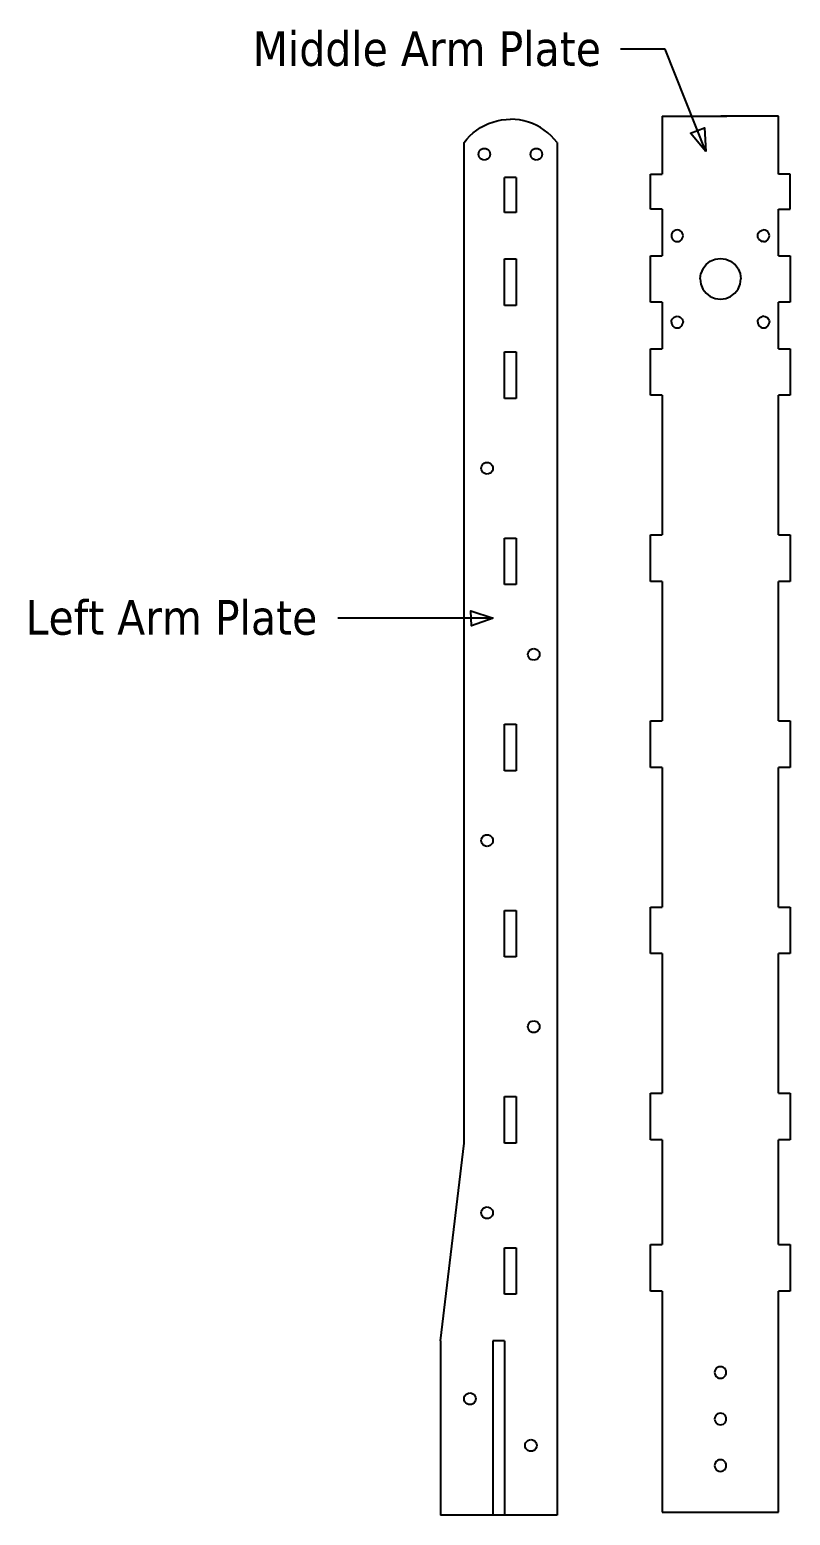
# Model space of a CAD drawing. Extents: x -13.1 to 8, y -9.6 to 9.4.
# Drawn here: x -13.13 to -4, y -8.46 to 9.39 of the extents above; entities that cross this region are included whole.
import ezdxf

# ---------------------------------------------------------------- set-up
doc = ezdxf.new("R2010")
doc.units = 0
doc.header["$MEASUREMENT"] = 0
doc.layers.get('0').update_dxf_attribs({"linetype": 'CONTINUOUS'})
doc.styles.add('TAHOMA', font='Tahoma', dxfattribs={"height": 0.2})

msp = doc.modelspace()

# ---------------------------------------------------------------- linework, layer by layer
at = {"color": 250}
for p, q in [((-5.5, 9.16), (-6.036, 9.16)), ((-5.01, 7.932), (-5.5, 9.16)), ((-8.895, 2.323), (-9.431, 2.323)), ((-7.567, 2.321), (-8.895, 2.323))]:
    msp.add_line(p, q, dxfattribs=at)
for p, q in [((-7.761, 8.188), (-7.716, 8.218)), ((-7.716, 8.218), (-7.669, 8.244)), ((-7.669, 8.244), (-7.62, 8.266)), ((-7.62, 8.266), (-7.569, 8.284)), ((-7.569, 8.284), (-7.517, 8.299)), ((-7.517, 8.299), (-7.464, 8.309)), ((-7.464, 8.309), (-7.41, 8.315)), ((-7.41, 8.315), (-7.356, 8.318)), ((-7.302, 8.315), (-7.356, 8.318)), ((-7.249, 8.309), (-7.302, 8.315)), ((-7.196, 8.299), (-7.249, 8.309)), ((-7.143, 8.284), (-7.196, 8.299)), ((-7.093, 8.266), (-7.143, 8.284)), ((-7.043, 8.244), (-7.093, 8.266)), ((-6.996, 8.218), (-7.043, 8.244)), ((-6.951, 8.188), (-6.996, 8.218)), ((-5.535, 8.356), (-5.535, 7.657)), ((-5.535, 8.356), (-4.836, 8.356)), ((-4.9, 8.354), (-4.836, 8.356)), ((-4.836, 8.356), (-4.831, 8.356)), ((-4.137, 8.356), (-4.831, 8.356)), ((-4.831, 8.356), (-4.761, 8.353)), ((-4.137, 7.657), (-4.137, 8.356)), ((-7.915, 8.038), (-7.881, 8.08)), ((-7.915, -3.986), (-7.915, 8.038)), ((-7.881, 8.08), (-7.844, 8.119)), ((-7.844, 8.119), (-7.804, 8.155)), ((-7.804, 8.155), (-7.761, 8.188)), ((-6.908, 8.155), (-6.951, 8.188)), ((-6.868, 8.119), (-6.908, 8.155)), ((-6.831, 8.08), (-6.868, 8.119)), ((-6.797, 8.038), (-6.831, 8.08)), ((-6.797, 8.038), (-6.797, -8.46)), ((-7.741, 7.898), (-7.739, 7.916)), ((-7.739, 7.88), (-7.741, 7.898)), ((-7.739, 7.916), (-7.732, 7.933)), ((-7.732, 7.863), (-7.739, 7.88)), ((-7.732, 7.933), (-7.721, 7.947)), ((-7.721, 7.849), (-7.732, 7.863)), ((-7.721, 7.947), (-7.706, 7.959)), ((-7.706, 7.959), (-7.689, 7.966)), ((-7.689, 7.966), (-7.671, 7.968)), ((-7.671, 7.968), (-7.653, 7.966)), ((-7.653, 7.966), (-7.636, 7.959)), ((-7.636, 7.959), (-7.622, 7.947)), ((-7.622, 7.947), (-7.611, 7.933)), ((-7.611, 7.863), (-7.622, 7.849)), ((-7.611, 7.933), (-7.604, 7.916)), ((-7.604, 7.88), (-7.611, 7.863)), ((-7.604, 7.916), (-7.601, 7.898)), ((-7.601, 7.898), (-7.604, 7.88)), ((-7.118, 7.898), (-7.115, 7.916)), ((-7.115, 7.88), (-7.118, 7.898)), ((-7.115, 7.916), (-7.108, 7.933)), ((-7.108, 7.863), (-7.115, 7.88)), ((-7.108, 7.933), (-7.097, 7.947)), ((-7.097, 7.849), (-7.108, 7.863)), ((-7.097, 7.947), (-7.083, 7.959)), ((-7.083, 7.959), (-7.066, 7.966)), ((-7.066, 7.966), (-7.048, 7.968)), ((-7.048, 7.968), (-7.03, 7.966)), ((-7.03, 7.966), (-7.013, 7.959)), ((-7.013, 7.959), (-6.998, 7.947)), ((-6.998, 7.947), (-6.987, 7.933)), ((-6.987, 7.863), (-6.998, 7.849)), ((-6.987, 7.933), (-6.98, 7.916)), ((-6.98, 7.88), (-6.987, 7.863)), ((-6.98, 7.916), (-6.978, 7.898)), ((-6.978, 7.898), (-6.98, 7.88)), ((-7.706, 7.838), (-7.721, 7.849)), ((-7.689, 7.831), (-7.706, 7.838)), ((-7.671, 7.828), (-7.689, 7.831)), ((-7.653, 7.831), (-7.671, 7.828)), ((-7.636, 7.838), (-7.653, 7.831)), ((-7.622, 7.849), (-7.636, 7.838)), ((-7.083, 7.838), (-7.097, 7.849)), ((-7.066, 7.831), (-7.083, 7.838)), ((-7.048, 7.828), (-7.066, 7.831)), ((-7.03, 7.831), (-7.048, 7.828)), ((-7.013, 7.838), (-7.03, 7.831)), ((-6.998, 7.849), (-7.013, 7.838)), ((-7.289, 7.618), (-7.428, 7.618)), ((-7.428, 7.199), (-7.428, 7.618)), ((-7.289, 7.618), (-7.289, 7.199)), ((-5.675, 7.238), (-5.675, 7.657)), ((-5.675, 7.657), (-5.535, 7.657)), ((-3.997, 7.657), (-4.137, 7.657)), ((-3.997, 7.238), (-3.997, 7.657)), ((-7.289, 7.199), (-7.428, 7.199)), ((-5.535, 7.238), (-5.675, 7.238)), ((-5.535, 7.238), (-5.535, 6.678)), ((-4.137, 7.238), (-3.997, 7.238)), ((-4.137, 6.678), (-4.137, 7.238)), ((-5.405, 6.967), (-5.416, 6.953)), ((-5.39, 6.978), (-5.405, 6.967)), ((-5.373, 6.985), (-5.39, 6.978)), ((-5.355, 6.988), (-5.373, 6.985)), ((-5.337, 6.985), (-5.355, 6.988)), ((-5.32, 6.978), (-5.337, 6.985)), ((-5.306, 6.967), (-5.32, 6.978)), ((-5.295, 6.953), (-5.306, 6.967)), ((-4.378, 6.953), (-4.367, 6.967)), ((-4.367, 6.967), (-4.352, 6.978)), ((-4.352, 6.978), (-4.335, 6.985)), ((-4.335, 6.985), (-4.317, 6.988)), ((-4.299, 6.985), (-4.317, 6.988)), ((-4.282, 6.978), (-4.299, 6.985)), ((-4.268, 6.967), (-4.282, 6.978)), ((-4.257, 6.953), (-4.268, 6.967)), ((-5.423, 6.936), (-5.425, 6.918)), ((-5.425, 6.918), (-5.423, 6.9)), ((-5.416, 6.953), (-5.423, 6.936)), ((-5.423, 6.9), (-5.416, 6.883)), ((-5.416, 6.883), (-5.405, 6.868)), ((-5.405, 6.868), (-5.39, 6.857)), ((-5.39, 6.857), (-5.373, 6.85)), ((-5.373, 6.85), (-5.355, 6.848)), ((-5.355, 6.848), (-5.337, 6.85)), ((-5.337, 6.85), (-5.32, 6.857)), ((-5.32, 6.857), (-5.306, 6.868)), ((-5.306, 6.868), (-5.295, 6.883)), ((-5.288, 6.936), (-5.295, 6.953)), ((-5.295, 6.883), (-5.288, 6.9)), ((-5.285, 6.918), (-5.288, 6.936)), ((-5.288, 6.9), (-5.285, 6.918)), ((-4.387, 6.918), (-4.385, 6.936)), ((-4.385, 6.9), (-4.387, 6.918)), ((-4.385, 6.936), (-4.378, 6.953)), ((-4.378, 6.883), (-4.385, 6.9)), ((-4.378, 6.883), (-4.367, 6.868)), ((-4.367, 6.868), (-4.352, 6.857)), ((-4.352, 6.857), (-4.335, 6.85)), ((-4.317, 6.848), (-4.335, 6.85)), ((-4.317, 6.848), (-4.299, 6.85)), ((-4.299, 6.85), (-4.282, 6.857)), ((-4.282, 6.857), (-4.268, 6.868)), ((-4.268, 6.868), (-4.257, 6.883)), ((-4.25, 6.936), (-4.257, 6.953)), ((-4.257, 6.883), (-4.25, 6.9)), ((-4.247, 6.918), (-4.25, 6.936)), ((-4.25, 6.9), (-4.247, 6.918)), ((-7.428, 6.08), (-7.428, 6.64)), ((-7.428, 6.64), (-7.289, 6.64)), ((-7.289, 6.64), (-7.289, 6.08)), ((-5.675, 6.119), (-5.675, 6.678)), ((-5.675, 6.678), (-5.535, 6.678)), ((-5.009, 6.572), (-4.958, 6.611)), ((-4.958, 6.611), (-4.899, 6.635)), ((-4.899, 6.635), (-4.836, 6.643)), ((-4.836, 6.643), (-4.773, 6.635)), ((-4.773, 6.635), (-4.714, 6.611)), ((-4.714, 6.611), (-4.663, 6.572)), ((-4.137, 6.678), (-3.997, 6.678)), ((-3.997, 6.678), (-3.997, 6.119)), ((-5.081, 6.399), (-5.072, 6.462)), ((-5.048, 6.521), (-5.072, 6.462)), ((-5.048, 6.521), (-5.009, 6.572)), ((-4.624, 6.521), (-4.663, 6.572)), ((-4.624, 6.521), (-4.6, 6.462)), ((-4.6, 6.462), (-4.591, 6.399)), ((-5.081, 6.399), (-5.072, 6.335)), ((-5.072, 6.335), (-5.048, 6.276)), ((-5.048, 6.276), (-5.009, 6.226)), ((-4.663, 6.226), (-4.624, 6.276)), ((-4.624, 6.276), (-4.6, 6.335)), ((-4.6, 6.335), (-4.591, 6.399)), ((-7.289, 6.08), (-7.428, 6.08)), ((-5.535, 6.119), (-5.675, 6.119)), ((-5.535, 6.119), (-5.535, 5.56)), ((-5.009, 6.226), (-4.958, 6.187)), ((-4.958, 6.187), (-4.899, 6.162)), ((-4.899, 6.162), (-4.836, 6.154)), ((-4.836, 6.154), (-4.773, 6.162)), ((-4.773, 6.162), (-4.714, 6.187)), ((-4.714, 6.187), (-4.663, 6.226)), ((-3.997, 6.119), (-4.137, 6.119)), ((-4.137, 5.56), (-4.137, 6.119)), ((-5.425, 5.88), (-5.423, 5.898)), ((-5.423, 5.898), (-5.416, 5.915)), ((-5.416, 5.915), (-5.405, 5.929)), ((-5.405, 5.929), (-5.39, 5.94)), ((-5.39, 5.94), (-5.373, 5.947)), ((-5.373, 5.947), (-5.355, 5.95)), ((-5.355, 5.95), (-5.337, 5.947)), ((-5.337, 5.947), (-5.32, 5.94)), ((-5.32, 5.94), (-5.306, 5.929)), ((-5.306, 5.929), (-5.295, 5.915)), ((-5.295, 5.915), (-5.288, 5.898)), ((-5.288, 5.898), (-5.285, 5.88)), ((-4.387, 5.88), (-4.385, 5.898)), ((-4.385, 5.898), (-4.378, 5.915)), ((-4.378, 5.915), (-4.367, 5.929)), ((-4.367, 5.929), (-4.352, 5.94)), ((-4.352, 5.94), (-4.335, 5.947)), ((-4.317, 5.95), (-4.335, 5.947)), ((-4.317, 5.95), (-4.299, 5.947)), ((-4.299, 5.947), (-4.282, 5.94)), ((-4.282, 5.94), (-4.268, 5.929)), ((-4.268, 5.929), (-4.257, 5.915)), ((-4.257, 5.915), (-4.25, 5.898)), ((-4.25, 5.898), (-4.247, 5.88)), ((-5.425, 5.88), (-5.423, 5.862)), ((-5.423, 5.862), (-5.416, 5.845)), ((-5.416, 5.845), (-5.405, 5.83)), ((-5.405, 5.83), (-5.39, 5.819)), ((-5.39, 5.819), (-5.373, 5.812)), ((-5.373, 5.812), (-5.355, 5.81)), ((-5.355, 5.81), (-5.337, 5.812)), ((-5.337, 5.812), (-5.32, 5.819)), ((-5.32, 5.819), (-5.306, 5.83)), ((-5.306, 5.83), (-5.295, 5.845)), ((-5.295, 5.845), (-5.288, 5.862)), ((-5.288, 5.862), (-5.285, 5.88)), ((-4.387, 5.88), (-4.385, 5.862)), ((-4.385, 5.862), (-4.378, 5.845)), ((-4.378, 5.845), (-4.367, 5.83)), ((-4.367, 5.83), (-4.352, 5.819)), ((-4.352, 5.819), (-4.335, 5.812)), ((-4.335, 5.812), (-4.317, 5.81)), ((-4.317, 5.81), (-4.299, 5.812)), ((-4.299, 5.812), (-4.282, 5.819)), ((-4.282, 5.819), (-4.268, 5.83)), ((-4.268, 5.83), (-4.257, 5.845)), ((-4.257, 5.845), (-4.25, 5.862)), ((-4.25, 5.862), (-4.247, 5.88)), ((-5.675, 5.001), (-5.675, 5.56)), ((-5.675, 5.56), (-5.535, 5.56)), ((-4.137, 5.56), (-3.997, 5.56)), ((-3.997, 5.56), (-3.997, 5.001)), ((-7.428, 5.521), (-7.289, 5.521)), ((-7.428, 4.962), (-7.428, 5.521)), ((-7.289, 5.521), (-7.289, 4.962)), ((-5.535, 5.001), (-5.675, 5.001)), ((-5.535, 5.001), (-5.535, 3.323)), ((-4.137, 3.323), (-4.137, 5.001)), ((-3.997, 5.001), (-4.137, 5.001)), ((-7.289, 4.962), (-7.428, 4.962)), ((-7.708, 4.123), (-7.706, 4.141)), ((-7.706, 4.105), (-7.708, 4.123)), ((-7.706, 4.141), (-7.699, 4.158)), ((-7.699, 4.158), (-7.688, 4.173)), ((-7.688, 4.173), (-7.673, 4.184)), ((-7.673, 4.184), (-7.656, 4.191)), ((-7.656, 4.191), (-7.638, 4.193)), ((-7.638, 4.193), (-7.62, 4.191)), ((-7.62, 4.191), (-7.603, 4.184)), ((-7.603, 4.184), (-7.589, 4.173)), ((-7.589, 4.173), (-7.578, 4.158)), ((-7.578, 4.158), (-7.571, 4.141)), ((-7.571, 4.141), (-7.568, 4.123)), ((-7.568, 4.123), (-7.571, 4.105)), ((-7.699, 4.088), (-7.706, 4.105)), ((-7.688, 4.074), (-7.699, 4.088)), ((-7.673, 4.063), (-7.688, 4.074)), ((-7.656, 4.056), (-7.673, 4.063)), ((-7.638, 4.053), (-7.656, 4.056)), ((-7.62, 4.056), (-7.638, 4.053)), ((-7.603, 4.063), (-7.62, 4.056)), ((-7.589, 4.074), (-7.603, 4.063)), ((-7.578, 4.088), (-7.589, 4.074)), ((-7.571, 4.105), (-7.578, 4.088)), ((-7.428, 3.284), (-7.289, 3.284)), ((-7.428, 2.725), (-7.428, 3.284)), ((-7.289, 3.284), (-7.289, 2.725)), ((-5.675, 2.764), (-5.675, 3.323)), ((-5.675, 3.323), (-5.535, 3.323)), ((-4.137, 3.323), (-3.997, 3.323)), ((-3.997, 3.323), (-3.997, 2.764)), ((-7.289, 2.725), (-7.428, 2.725)), ((-5.535, 2.764), (-5.675, 2.764)), ((-5.535, 2.764), (-5.535, 1.086)), ((-3.997, 2.764), (-4.137, 2.764)), ((-4.137, 1.086), (-4.137, 2.764)), ((-7.149, 1.886), (-7.146, 1.904)), ((-7.146, 1.868), (-7.149, 1.886)), ((-7.146, 1.904), (-7.139, 1.921)), ((-7.139, 1.851), (-7.146, 1.868)), ((-7.139, 1.921), (-7.128, 1.935)), ((-7.128, 1.837), (-7.139, 1.851)), ((-7.128, 1.935), (-7.114, 1.947)), ((-7.114, 1.826), (-7.128, 1.837)), ((-7.114, 1.947), (-7.097, 1.954)), ((-7.097, 1.819), (-7.114, 1.826)), ((-7.097, 1.954), (-7.079, 1.956)), ((-7.079, 1.816), (-7.097, 1.819)), ((-7.079, 1.956), (-7.061, 1.954)), ((-7.061, 1.819), (-7.079, 1.816)), ((-7.061, 1.954), (-7.044, 1.947)), ((-7.044, 1.826), (-7.061, 1.819)), ((-7.044, 1.947), (-7.029, 1.935)), ((-7.029, 1.837), (-7.044, 1.826)), ((-7.029, 1.935), (-7.018, 1.921)), ((-7.018, 1.851), (-7.029, 1.837)), ((-7.018, 1.921), (-7.011, 1.904)), ((-7.011, 1.868), (-7.018, 1.851)), ((-7.011, 1.904), (-7.009, 1.886)), ((-7.009, 1.886), (-7.011, 1.868)), ((-5.675, 0.527), (-5.675, 1.086)), ((-5.675, 1.086), (-5.535, 1.086)), ((-4.137, 1.086), (-3.997, 1.086)), ((-3.997, 1.086), (-3.997, 0.527)), ((-7.428, 1.047), (-7.289, 1.047)), ((-7.428, 0.488), (-7.428, 1.047)), ((-7.289, 1.047), (-7.289, 0.488)), ((-7.289, 0.488), (-7.428, 0.488)), ((-5.535, 0.527), (-5.675, 0.527)), ((-5.535, 0.527), (-5.535, -1.151)), ((-3.997, 0.527), (-4.137, 0.527)), ((-4.137, -1.151), (-4.137, 0.527)), ((-7.708, -0.351), (-7.706, -0.333)), ((-7.706, -0.369), (-7.708, -0.351)), ((-7.706, -0.333), (-7.699, -0.316)), ((-7.699, -0.316), (-7.688, -0.302)), ((-7.688, -0.302), (-7.673, -0.29)), ((-7.673, -0.29), (-7.656, -0.283)), ((-7.656, -0.283), (-7.638, -0.281)), ((-7.638, -0.281), (-7.62, -0.283)), ((-7.62, -0.283), (-7.603, -0.29)), ((-7.603, -0.29), (-7.589, -0.302)), ((-7.589, -0.302), (-7.578, -0.316)), ((-7.578, -0.316), (-7.571, -0.333)), ((-7.571, -0.333), (-7.568, -0.351)), ((-7.568, -0.351), (-7.571, -0.369)), ((-7.699, -0.386), (-7.706, -0.369)), ((-7.688, -0.4), (-7.699, -0.386)), ((-7.673, -0.411), (-7.688, -0.4)), ((-7.656, -0.418), (-7.673, -0.411)), ((-7.638, -0.421), (-7.656, -0.418)), ((-7.62, -0.418), (-7.638, -0.421)), ((-7.603, -0.411), (-7.62, -0.418)), ((-7.589, -0.4), (-7.603, -0.411)), ((-7.578, -0.386), (-7.589, -0.4)), ((-7.571, -0.369), (-7.578, -0.386)), ((-7.428, -1.749), (-7.428, -1.19)), ((-7.428, -1.19), (-7.289, -1.19)), ((-7.289, -1.19), (-7.289, -1.749)), ((-5.675, -1.71), (-5.675, -1.151)), ((-5.675, -1.151), (-5.535, -1.151)), ((-4.137, -1.151), (-3.997, -1.151)), ((-3.997, -1.151), (-3.997, -1.71)), ((-7.289, -1.749), (-7.428, -1.749)), ((-5.535, -1.71), (-5.675, -1.71)), ((-5.535, -1.71), (-5.535, -3.388)), ((-3.997, -1.71), (-4.137, -1.71)), ((-4.137, -3.388), (-4.137, -1.71)), ((-7.149, -2.588), (-7.146, -2.57)), ((-7.146, -2.606), (-7.149, -2.588)), ((-7.146, -2.57), (-7.139, -2.553)), ((-7.139, -2.623), (-7.146, -2.606)), ((-7.139, -2.553), (-7.128, -2.539)), ((-7.128, -2.637), (-7.139, -2.623)), ((-7.128, -2.539), (-7.114, -2.527)), ((-7.114, -2.649), (-7.128, -2.637)), ((-7.114, -2.527), (-7.097, -2.52)), ((-7.097, -2.656), (-7.114, -2.649)), ((-7.097, -2.52), (-7.079, -2.518)), ((-7.079, -2.658), (-7.097, -2.656)), ((-7.079, -2.518), (-7.061, -2.52)), ((-7.061, -2.656), (-7.079, -2.658)), ((-7.061, -2.52), (-7.044, -2.527)), ((-7.044, -2.649), (-7.061, -2.656)), ((-7.044, -2.527), (-7.029, -2.539)), ((-7.029, -2.637), (-7.044, -2.649)), ((-7.029, -2.539), (-7.018, -2.553)), ((-7.018, -2.623), (-7.029, -2.637)), ((-7.018, -2.553), (-7.011, -2.57)), ((-7.011, -2.606), (-7.018, -2.623)), ((-7.011, -2.57), (-7.009, -2.588)), ((-7.009, -2.588), (-7.011, -2.606)), ((-5.675, -3.947), (-5.675, -3.388)), ((-5.675, -3.388), (-5.535, -3.388)), ((-4.137, -3.388), (-3.997, -3.388)), ((-3.997, -3.388), (-3.997, -3.947)), ((-7.428, -3.986), (-7.428, -3.427)), ((-7.428, -3.427), (-7.289, -3.427)), ((-7.289, -3.427), (-7.289, -3.986)), ((-8.2, -6.363), (-7.915, -3.986)), ((-7.289, -3.986), (-7.428, -3.986)), ((-5.535, -3.947), (-5.675, -3.947)), ((-5.535, -3.947), (-5.535, -5.206)), ((-3.997, -3.947), (-4.137, -3.947)), ((-4.137, -5.206), (-4.137, -3.947)), ((-7.708, -4.825), (-7.706, -4.807)), ((-7.706, -4.807), (-7.699, -4.79)), ((-7.699, -4.79), (-7.688, -4.776)), ((-7.688, -4.776), (-7.673, -4.764)), ((-7.673, -4.764), (-7.656, -4.757)), ((-7.656, -4.757), (-7.638, -4.755)), ((-7.638, -4.755), (-7.62, -4.757)), ((-7.62, -4.757), (-7.603, -4.764)), ((-7.603, -4.764), (-7.589, -4.776)), ((-7.589, -4.776), (-7.578, -4.79)), ((-7.578, -4.79), (-7.571, -4.807)), ((-7.571, -4.807), (-7.568, -4.825)), ((-7.706, -4.843), (-7.708, -4.825)), ((-7.699, -4.86), (-7.706, -4.843)), ((-7.688, -4.874), (-7.699, -4.86)), ((-7.673, -4.886), (-7.688, -4.874)), ((-7.656, -4.893), (-7.673, -4.886)), ((-7.638, -4.895), (-7.656, -4.893)), ((-7.62, -4.893), (-7.638, -4.895)), ((-7.603, -4.886), (-7.62, -4.893)), ((-7.589, -4.874), (-7.603, -4.886)), ((-7.578, -4.86), (-7.589, -4.874)), ((-7.571, -4.843), (-7.578, -4.86)), ((-7.568, -4.825), (-7.571, -4.843)), ((-7.428, -5.804), (-7.428, -5.244)), ((-7.428, -5.244), (-7.289, -5.244)), ((-7.289, -5.244), (-7.289, -5.804)), ((-5.675, -5.765), (-5.675, -5.206)), ((-5.675, -5.206), (-5.535, -5.206)), ((-4.137, -5.206), (-3.997, -5.206)), ((-3.997, -5.206), (-3.997, -5.765)), ((-7.289, -5.804), (-7.428, -5.804)), ((-5.535, -5.765), (-5.675, -5.765)), ((-5.535, -5.765), (-5.535, -8.422)), ((-4.137, -8.422), (-4.137, -5.765)), ((-3.997, -5.765), (-4.137, -5.765)), ((-8.2, -6.363), (-8.2, -8.46)), ((-7.428, -6.363), (-7.571, -6.363)), ((-7.571, -6.363), (-7.571, -8.46)), ((-7.428, -6.363), (-7.428, -8.46)), ((-4.904, -6.726), (-4.906, -6.744)), ((-4.906, -6.744), (-4.904, -6.762)), ((-4.897, -6.709), (-4.904, -6.726)), ((-4.904, -6.762), (-4.897, -6.779)), ((-4.886, -6.694), (-4.897, -6.709)), ((-4.897, -6.779), (-4.886, -6.793)), ((-4.871, -6.683), (-4.886, -6.694)), ((-4.854, -6.676), (-4.871, -6.683)), ((-4.836, -6.674), (-4.854, -6.676)), ((-4.818, -6.676), (-4.836, -6.674)), ((-4.801, -6.683), (-4.818, -6.676)), ((-4.787, -6.694), (-4.801, -6.683)), ((-4.776, -6.709), (-4.787, -6.694)), ((-4.787, -6.793), (-4.776, -6.779)), ((-4.769, -6.726), (-4.776, -6.709)), ((-4.776, -6.779), (-4.769, -6.762)), ((-4.766, -6.744), (-4.769, -6.726)), ((-4.769, -6.762), (-4.766, -6.744)), ((-4.886, -6.793), (-4.871, -6.804)), ((-4.871, -6.804), (-4.854, -6.811)), ((-4.854, -6.811), (-4.836, -6.814)), ((-4.836, -6.814), (-4.818, -6.811)), ((-4.818, -6.811), (-4.801, -6.804)), ((-4.801, -6.804), (-4.787, -6.793)), ((-7.914, -7.06), (-7.912, -7.041)), ((-7.912, -7.078), (-7.914, -7.06)), ((-7.912, -7.041), (-7.905, -7.025)), ((-7.905, -7.095), (-7.912, -7.078)), ((-7.905, -7.025), (-7.894, -7.01)), ((-7.894, -7.109), (-7.905, -7.095)), ((-7.894, -7.01), (-7.879, -6.999)), ((-7.879, -7.12), (-7.894, -7.109)), ((-7.879, -6.999), (-7.862, -6.992)), ((-7.862, -7.127), (-7.879, -7.12)), ((-7.862, -6.992), (-7.844, -6.99)), ((-7.844, -7.129), (-7.862, -7.127)), ((-7.844, -6.99), (-7.826, -6.992)), ((-7.826, -7.127), (-7.844, -7.129)), ((-7.826, -6.992), (-7.809, -6.999)), ((-7.809, -7.12), (-7.826, -7.127)), ((-7.809, -6.999), (-7.795, -7.01)), ((-7.795, -7.109), (-7.809, -7.12)), ((-7.795, -7.01), (-7.784, -7.025)), ((-7.784, -7.095), (-7.795, -7.109)), ((-7.784, -7.025), (-7.777, -7.041)), ((-7.777, -7.078), (-7.784, -7.095)), ((-7.777, -7.041), (-7.774, -7.06)), ((-7.774, -7.06), (-7.777, -7.078)), ((-4.904, -7.285), (-4.906, -7.303)), ((-4.906, -7.303), (-4.904, -7.321)), ((-4.897, -7.268), (-4.904, -7.285)), ((-4.886, -7.254), (-4.897, -7.268)), ((-4.871, -7.242), (-4.886, -7.254)), ((-4.854, -7.235), (-4.871, -7.242)), ((-4.836, -7.233), (-4.854, -7.235)), ((-4.818, -7.235), (-4.836, -7.233)), ((-4.801, -7.242), (-4.818, -7.235)), ((-4.787, -7.254), (-4.801, -7.242)), ((-4.776, -7.268), (-4.787, -7.254)), ((-4.769, -7.285), (-4.776, -7.268)), ((-4.766, -7.303), (-4.769, -7.285)), ((-4.769, -7.321), (-4.766, -7.303)), ((-4.904, -7.321), (-4.897, -7.338)), ((-4.897, -7.338), (-4.886, -7.352)), ((-4.886, -7.352), (-4.871, -7.364)), ((-4.871, -7.364), (-4.854, -7.371)), ((-4.854, -7.371), (-4.836, -7.373)), ((-4.836, -7.373), (-4.818, -7.371)), ((-4.818, -7.371), (-4.801, -7.364)), ((-4.801, -7.364), (-4.787, -7.352)), ((-4.787, -7.352), (-4.776, -7.338)), ((-4.776, -7.338), (-4.769, -7.321)), ((-7.183, -7.621), (-7.18, -7.603)), ((-7.18, -7.639), (-7.183, -7.621)), ((-7.18, -7.603), (-7.173, -7.586)), ((-7.173, -7.656), (-7.18, -7.639)), ((-7.173, -7.586), (-7.162, -7.572)), ((-7.162, -7.671), (-7.173, -7.656)), ((-7.162, -7.572), (-7.148, -7.561)), ((-7.148, -7.682), (-7.162, -7.671)), ((-7.148, -7.561), (-7.131, -7.554)), ((-7.131, -7.554), (-7.113, -7.551)), ((-7.113, -7.551), (-7.095, -7.554)), ((-7.095, -7.554), (-7.078, -7.561)), ((-7.078, -7.561), (-7.063, -7.572)), ((-7.063, -7.671), (-7.078, -7.682)), ((-7.063, -7.572), (-7.052, -7.586)), ((-7.052, -7.656), (-7.063, -7.671)), ((-7.052, -7.586), (-7.045, -7.603)), ((-7.045, -7.639), (-7.052, -7.656)), ((-7.045, -7.603), (-7.043, -7.621)), ((-7.043, -7.621), (-7.045, -7.639)), ((-7.131, -7.689), (-7.148, -7.682)), ((-7.113, -7.691), (-7.131, -7.689)), ((-7.095, -7.689), (-7.113, -7.691)), ((-7.078, -7.682), (-7.095, -7.689)), ((-4.904, -7.844), (-4.906, -7.862)), ((-4.897, -7.827), (-4.904, -7.844)), ((-4.886, -7.813), (-4.897, -7.827)), ((-4.871, -7.802), (-4.886, -7.813)), ((-4.854, -7.795), (-4.871, -7.802)), ((-4.836, -7.792), (-4.854, -7.795)), ((-4.818, -7.795), (-4.836, -7.792)), ((-4.801, -7.802), (-4.818, -7.795)), ((-4.787, -7.813), (-4.801, -7.802)), ((-4.776, -7.827), (-4.787, -7.813)), ((-4.769, -7.844), (-4.776, -7.827)), ((-4.766, -7.862), (-4.769, -7.844)), ((-4.906, -7.862), (-4.904, -7.88)), ((-4.904, -7.88), (-4.897, -7.897)), ((-4.897, -7.897), (-4.886, -7.912)), ((-4.886, -7.912), (-4.871, -7.923)), ((-4.871, -7.923), (-4.854, -7.93)), ((-4.854, -7.93), (-4.836, -7.932)), ((-4.836, -7.932), (-4.818, -7.93)), ((-4.818, -7.93), (-4.801, -7.923)), ((-4.801, -7.923), (-4.787, -7.912)), ((-4.787, -7.912), (-4.776, -7.897)), ((-4.776, -7.897), (-4.769, -7.88)), ((-4.769, -7.88), (-4.766, -7.862)), ((-7.571, -8.46), (-8.2, -8.46)), ((-7.428, -8.46), (-7.571, -8.46)), ((-6.797, -8.46), (-7.428, -8.46)), ((-5.535, -8.422), (-4.137, -8.422))]:
    msp.add_line(p, q)

# ---------------------------------------------------------------- texts
at = {"color": 250, "char_height": 0.41684, "attachment_point": 7, "style": 'TAHOMA'}
for s, insert in [('Middle Arm Plate', (-10.455, 8.951)), ('Left Arm Plate', (-13.18, 2.115))]:
    msp.add_mtext(s, dxfattribs=dict(at, insert=insert))

# ---------------------------------------------------------------- meshes
at = {"color": 250}
mesh = msp.add_polyface(dxfattribs=at)
corners = [(-5.01, 7.932), (-5.194, 8.152), (-5.026, 8.214)]
mesh.append_faces([[corners[k] for k in face] for face in [(0, 1, 2)]], dxfattribs={"color": 250})
mesh = msp.add_polyface(dxfattribs=at)
corners = [(-7.567, 2.321), (-7.827, 2.231), (-7.834, 2.411)]
mesh.append_faces([[corners[k] for k in face] for face in [(0, 1, 2)]], dxfattribs={"color": 250})

doc.saveas('drawing.dxf')
